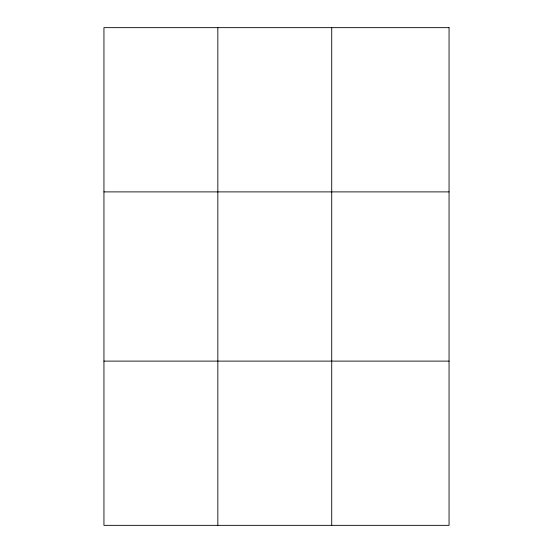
<?xml version="1.0" encoding="UTF-8"?>
<svg xmlns="http://www.w3.org/2000/svg" width="553" height="553" viewBox="0 0 553 553"><rect width="100%" height="100%" fill="white"/><g stroke="black" fill="none" stroke-linecap="round" stroke-linejoin="round"><path stroke-width="0.83" d="M217.834 525.35L217.834 27.65M331.717 525.35L331.717 27.65M103.943 191.891L449.057 191.891M103.943 361.109L449.057 361.109M449.057 27.65L449.057 525.35L103.943 525.35L103.943 27.65L449.057 27.65"/></g></svg>
